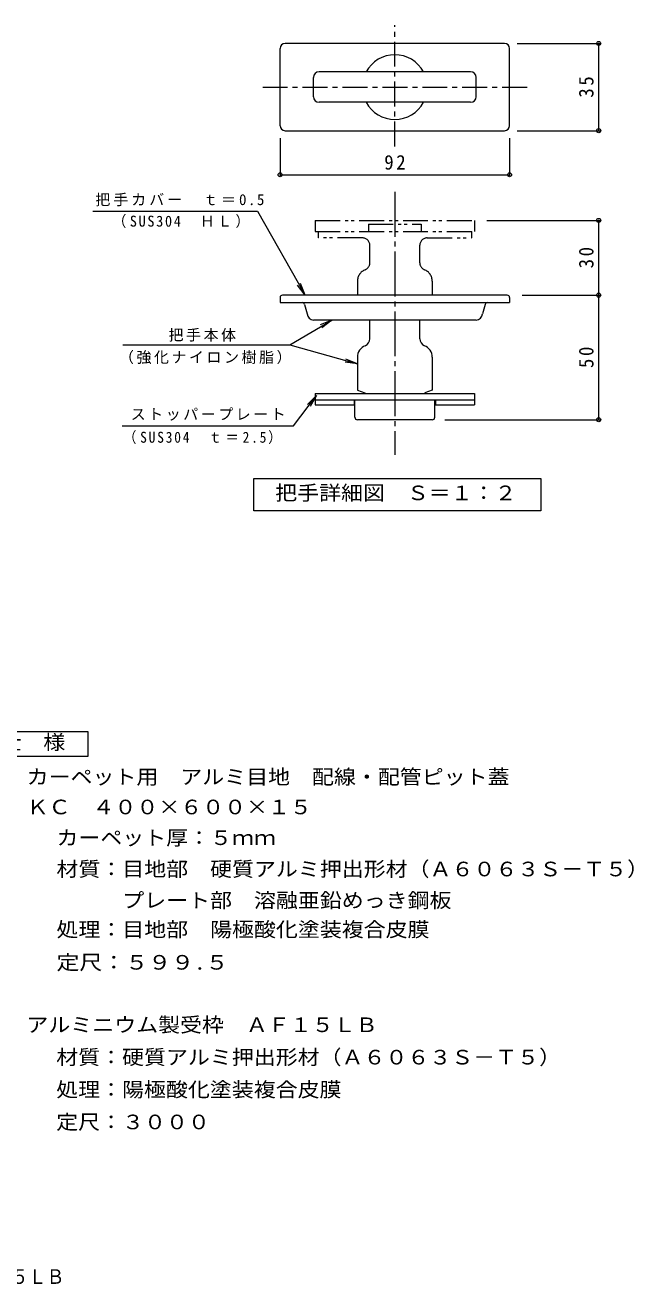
# Model space of a CAD drawing. Units: millimetres, scale not verified, with parts at other scales. Extents: x -304 to 310, y -275 to 231.
# Drawn here: x 66 to 310, y -275 to 231 of the extents above; entities that cross this region are included whole.
import ezdxf
from ezdxf.enums import TextEntityAlignment as Align

# ---------------------------------------------------------------- set-up
doc = ezdxf.new("R2010")
doc.units = ezdxf.units.MM
doc.header["$LTSCALE"] = 2
doc.header["$PDMODE"] = 32
doc.header["$PDSIZE"] = 1.6
for name, pattern in [('CHAIN1', [8, 5, -1, 1, -1]), ('CHAIN2', [12, 9, -1, 1, -1]), ('DOUBLE_CHAIN1', [8.8, 5, -1, 0.6, -0.6, 0.6, -1])]:
    doc.linetypes.add(name, pattern=pattern)
for name, color, linetype, lineweight in [('C-0', 3, 'Continuous', 9), ('C-4', 7, 'Continuous', 9), ('D-5', 7, 'Continuous', 9)]:
    doc.layers.add(name, color=color, linetype=linetype, lineweight=lineweight)
doc.layers.add('F-5_F-5ﾚｲﾔ', color=2, linetype='Continuous')
doc.styles.add('ＭＳ ゴシック', font='')
doc.styles.get('ＭＳ ゴシック').set_extended_font_data('MS Gothic')

msp = doc.modelspace()

# ---------------------------------------------------------------- linework, layer by layer
at = {"layer": 'C-0', "linetype": 'CHAIN1'}
for p, q in [((213.723, 182.615), (213.723, 231.25)), ((160.755, 206.416), (267.005, 206.416))]:
    msp.add_line(p, q, dxfattribs=at)
at = {"layer": 'C-0'}
for p, q in [((257.723, 223.916), (169.723, 223.916)), ((167.723, 190.916), (167.723, 221.916)), ((259.723, 190.916), (259.723, 221.916)), ((244.123, 212.516), (183.323, 212.516)), ((181.123, 202.516), (181.123, 210.316)), ((246.323, 202.516), (246.323, 210.316)), ((244.123, 200.316), (183.323, 200.316)), ((169.723, 188.916), (257.723, 188.916)), ((167.723, 122.016), (167.723, 119.916)), ((258.823, 122.916), (168.623, 122.916)), ((259.723, 122.016), (259.723, 119.916)), ((167.723, 119.916), (259.723, 119.916)), ((177.532, 119.193), (178.623, 115.416)), ((249.913, 119.193), (248.823, 115.416)), ((246.323, 112.916), (181.123, 112.916)), ((203.723, 105.416), (203.723, 112.916)), ((223.723, 105.416), (223.723, 112.916)), ((198.723, 98.016), (198.723, 84.816)), ((228.723, 98), (228.723, 84.816)), ((181.723, 83.416), (245.723, 83.416)), ((181.723, 83.416), (181.723, 78.916)), ((198.723, 84.816), (201.723, 83.716)), ((201.723, 83.716), (201.723, 83.416)), ((228.723, 84.816), (225.723, 83.716)), ((225.723, 83.716), (225.723, 83.416)), ((245.723, 83.416), (245.723, 78.916)), ((181.723, 80.916), (245.723, 80.916)), ((181.723, 78.916), (197.473, 78.916)), ((197.473, 80.916), (197.473, 78.916)), ((197.723, 73.916), (197.723, 80.916)), ((229.723, 73.916), (229.723, 80.916)), ((229.973, 80.916), (229.973, 78.916)), ((229.973, 78.916), (245.723, 78.916)), ((228.723, 72.916), (198.723, 72.916))]:
    msp.add_line(p, q, dxfattribs=at)
at = {"layer": 'C-0', "linetype": 'CHAIN2'}
msp.add_line((213.723, 164.385), (213.723, 58.799), dxfattribs=at)
at = {"layer": 'C-0', "linetype": 'DOUBLE_CHAIN1'}
for p, q in [((181.823, 152.916), (245.623, 152.916)), ((181.823, 152.916), (181.823, 148.416)), ((245.623, 152.916), (245.623, 148.416)), ((181.823, 148.416), (245.623, 148.416)), ((183.023, 148.416), (183.023, 145.916)), ((203.123, 151.416), (224.323, 151.416)), ((203.123, 151.416), (203.123, 148.416)), ((224.323, 151.416), (224.323, 148.416)), ((244.423, 148.416), (244.423, 145.916)), ((200.723, 145.916), (183.023, 145.916)), ((203.723, 135.916), (203.723, 142.916)), ((223.723, 135.916), (223.723, 142.916)), ((226.723, 145.916), (244.423, 145.916)), ((198.723, 128.516), (198.723, 122.916)), ((228.723, 128.5), (228.723, 122.916))]:
    msp.add_line(p, q, dxfattribs=at)
at = {"layer": 'C-0'}
for centre, radius, start, end in [((169.723, 221.916), 2, 90, 180), ((257.723, 221.916), 2, 0, 90), ((213.723, 206.416), 13, 27.9843, 152.0157), ((183.323, 210.316), 2.2, 90, 180), ((244.123, 210.316), 2.2, 0, 90), ((183.323, 202.516), 2.2, 180, 270), ((244.123, 202.516), 2.2, 270, 0), ((213.723, 206.416), 13, 207.9843, 332.0157), ((169.723, 190.916), 2, 180, 270), ((257.723, 190.916), 2, 270, 0), ((168.623, 122.016), 0.9, 90, 180), ((258.823, 122.016), 0.9, 0, 90), ((176.572, 118.916), 1, 16.1012, 90), ((250.874, 118.916), 1, 90, 163.8988), ((181.123, 115.416), 2.5, 180, 270), ((246.323, 115.416), 2.5, 270, 0), ((203.723, 98), 5, 112.02434, 180), ((200.723, 105.416), 3, 292.02405, 0), ((226.723, 105.416), 3, 180, 247.97595), ((223.723, 98), 5, 0, 67.97566), ((198.723, 73.916), 1, 180, 270), ((228.723, 73.916), 1, 270, 0)]:
    msp.add_arc(centre, radius, start, end, dxfattribs=at)
at = {"layer": 'C-0', "linetype": 'DOUBLE_CHAIN1'}
for centre, radius, start, end in [((200.723, 142.916), 3, 0, 90), ((226.723, 142.916), 3, 90, 180), ((203.723, 128.5), 5, 112.02371, 180), ((200.723, 135.916), 3, 292.02405, 0), ((226.723, 135.916), 3, 180, 247.97595), ((223.723, 128.5), 5, 0, 67.97629)]:
    msp.add_arc(centre, radius, start, end, dxfattribs=at)
at = {"layer": 'C-4'}
for p, q in [((262.723, 223.916), (296.063, 223.916)), ((295.463, 188.916), (295.463, 223.916)), ((262.723, 188.916), (296.063, 188.916)), ((167.723, 185.916), (167.723, 170.614)), ((259.723, 185.916), (259.723, 170.614)), ((167.723, 171.214), (259.723, 171.214)), ((92.681, 156.626), (158.661, 156.626)), ((250.623, 152.916), (296.063, 152.916)), ((295.463, 72.916), (295.463, 152.916)), ((177.737, 122.916), (175.864, 127.552)), ((264.723, 122.916), (296.063, 122.916)), ((188.454, 112.916), (183.851, 110.963)), ((104.706, 102.974), (171.572, 102.974)), ((198.723, 95.321), (194.128, 97.294)), ((182.269, 82.594), (178.758, 79.034)), ((233.723, 72.916), (296.063, 72.916)), ((104.446, 70.447), (173.08, 70.447))]:
    msp.add_line(p, q, dxfattribs=at)
for points in [[(158.661, 156.626), (177.737, 122.916), (174.728, 126.909)], [(171.572, 102.974), (188.454, 112.916), (184.514, 109.838)], [(171.572, 102.974), (198.723, 95.321), (193.774, 96.038)], [(173.08, 70.447), (182.269, 82.594), (179.799, 78.247)]]:
    msp.add_lwpolyline(points, dxfattribs=at)
msp.add_lwpolyline([(157.25, 36.378), (157.25, 49.378), (272.25, 49.378), (272.25, 36.378)], close=True, dxfattribs=at)
for p in [(295.463, 223.916), (295.463, 188.916), (167.723, 171.214), (259.723, 171.214), (295.463, 152.916), (295.463, 122.916), (295.463, 72.916)]:
    msp.add_point(p, dxfattribs=at)
at = {"layer": 'D-5', "color": 2}
for p, q in [((45.687, -52.186), (90.687, -52.186)), ((90.687, -52.186), (90.687, -62.186)), ((90.687, -62.186), (45.687, -62.186))]:
    msp.add_line(p, q, dxfattribs=at)

# ---------------------------------------------------------------- texts
at = {"layer": 'C-4', "color": 2, "style": 'ＭＳ ゴシック', "width": 1.1}
msp.add_text('把手詳細図\u3000Ｓ＝１：２', height=5.865, dxfattribs=at).set_placement((165.75, 38.878), align=Align.BOTTOM_LEFT)
at = {"layer": 'C-4', "color": 2, "char_height": 5.865, "attachment_point": 7, "rotation": 90, "style": 'ＭＳ ゴシック'}
for s, insert in [('\\T1.27;\\W0.95;35', (293.463, 202.166)), ('\\T1.27;\\W0.95;30', (293.463, 133.666)), ('\\T1.27;\\W0.95;50', (293.463, 93.666))]:
    msp.add_mtext(s, dxfattribs=dict(at, insert=insert))
at = {"layer": 'C-4', "color": 2, "insert": (209.473, 173.214), "char_height": 5.865, "attachment_point": 7, "style": 'ＭＳ ゴシック'}
msp.add_mtext('\\T1.27;\\W0.95;92', dxfattribs=at)
at = {"layer": 'C-4', "char_height": 4.399, "attachment_point": 7, "style": 'ＭＳ ゴシック'}
for s, insert in [('\\T1.2;把手カバー\u3000ｔ＝0.5', (93.645, 158.579)), ('\\T1.24;\\W0.95;（SUS304\u3000ＨＬ）', (100.395, 149.841)), ('\\T1.17;把手本体', (122.994, 104.283)), ('\\T1.17;（強化ナイロン樹脂）', (103.115, 95.239)), ('\\T1.17;ストッパープレート', (107.821, 72.502)), ('\\T1.27;\\W0.9;（SUS304\u3000ｔ＝2.5）', (104.739, 63.125))]:
    msp.add_mtext(s, dxfattribs=dict(at, insert=insert))
at = {"layer": 'D-5', "color": 2, "style": 'ＭＳ ゴシック'}
for s, width, p in [('仕\u3000様', 1.1, (55.187, -61.186)), ('カーペット用\u3000アルミ目地\u3000配線・配管ピット蓋', 1.1, (66.105, -75.081)), ('ＫＣ\u3000４００×６００×１５', 1.1, (66.105, -87.175)), ('カーペット厚：５ｍｍ', 1.1, (78.048, -99.509)), ('材質：目地部\u3000硬質アルミ押出形材（Ａ６０６３Ｓ－Ｔ５）', 1.1, (78.048, -112.068)), ('\u3000\u3000\u3000プレート部\u3000溶融亜鉛めっき鋼板', 1.1, (78.048, -124.626)), ('処理：目地部\u3000陽極酸化塗装複合皮膜', 1.1, (78.048, -136.321)), ('定尺：５９９.５', 1.15, (78.048, -149.509)), ('アルミニウム製受枠\u3000ＡＦ１５ＬＢ', 1.1, (66.016, -174.578)), ('材質：硬質アルミ押出形材（Ａ６０６３Ｓ－Ｔ５）', 1.1, (77.958, -187.578)), ('処理：陽極酸化塗装複合皮膜', 1.1, (77.958, -200.578)), ('定尺：３０００', 1.1, (77.958, -213.578))]:
    msp.add_text(s, height=5.865, dxfattribs=dict(at, width=width)).set_placement(p, align=Align.BOTTOM_LEFT)
at = {"layer": 'F-5_F-5ﾚｲﾔ', "style": 'ＭＳ ゴシック', "width": 0.9}
msp.add_text('ＫＣ\u3000４００×６００×１５（ｶｰﾍﾟｯﾄ厚５ｍｍ）＋ＡＦ１５ＬＢ', height=5.865, dxfattribs=at).set_placement((-127.489, -275.622), align=Align.BOTTOM_LEFT)

doc.saveas('drawing.dxf')
